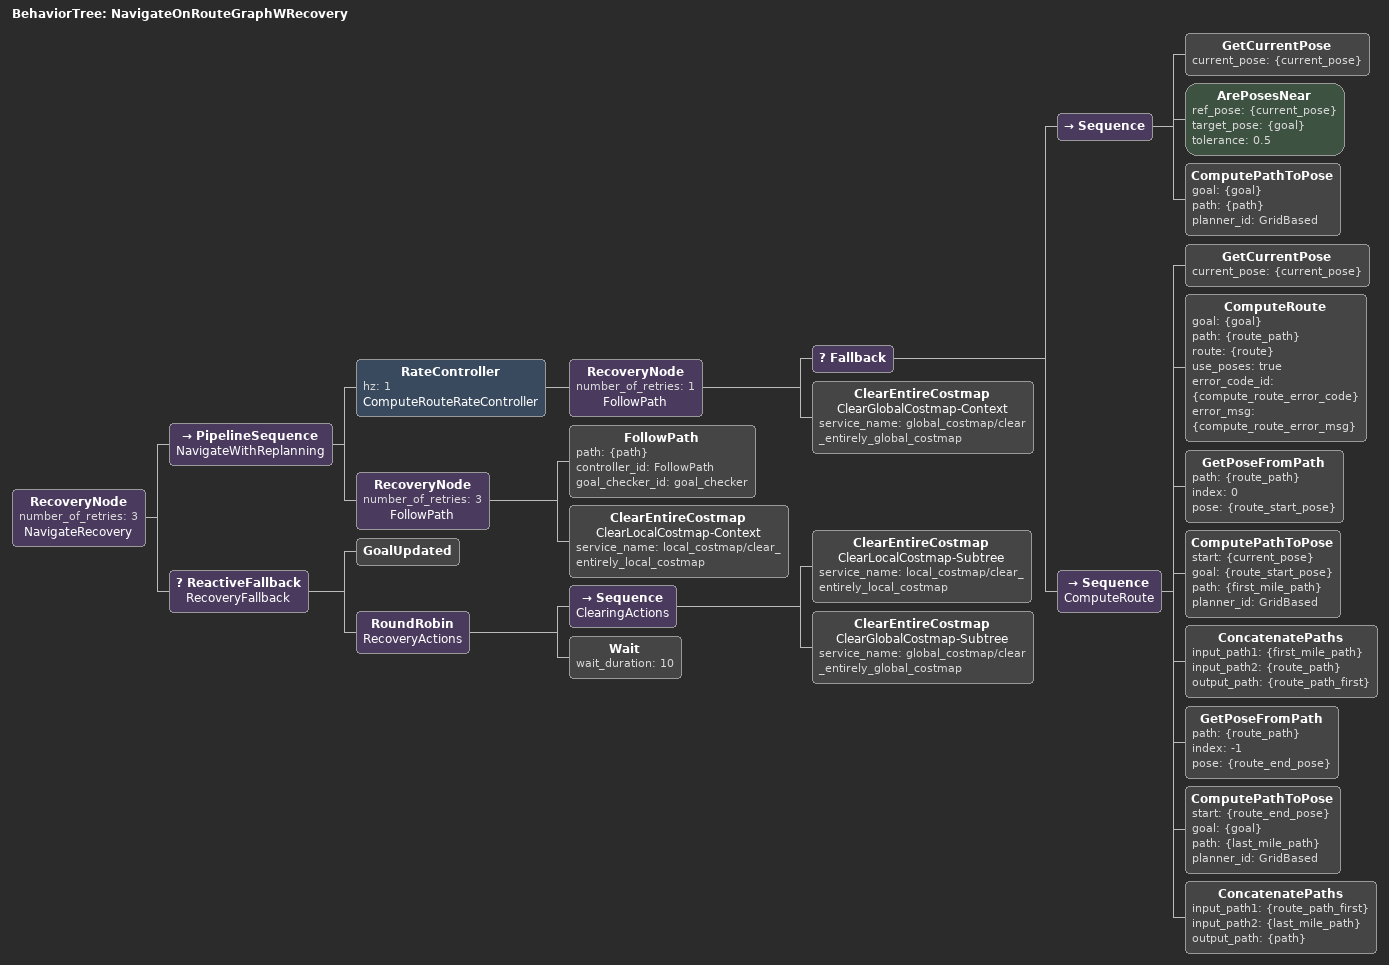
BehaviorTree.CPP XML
<root main_tree_to_execute="NavigateOnRouteGraphWRecovery">
  <BehaviorTree ID="NavigateOnRouteGraphWRecovery">
    <RecoveryNode number_of_retries="3" name="NavigateRecovery">
      <PipelineSequence name="NavigateWithReplanning">
          <RateController hz="1" name="ComputeRouteRateController">
            <RecoveryNode number_of_retries="1" name="FollowPath">
              <Fallback>
                <Sequence>
                  <GetCurrentPose current_pose="{current_pose}"/>
                  <ArePosesNear ref_pose="{current_pose}" target_pose="{goal}" tolerance="0.5"/>
                  <ComputePathToPose goal="{goal}" path="{path}" planner_id="GridBased"/>
                </Sequence>
                <Sequence name="ComputeRoute">
                  <GetCurrentPose current_pose="{current_pose}"/>
                  <ComputeRoute goal="{goal}" path="{route_path}" route="{route}" use_poses="true" error_code_id="{compute_route_error_code}" error_msg="{compute_route_error_msg}"/>

                  <GetPoseFromPath path="{route_path}" index="0" pose="{route_start_pose}"/>
                  <ComputePathToPose start="{current_pose}" goal="{route_start_pose}" path="{first_mile_path}" planner_id="GridBased"/>
                  <ConcatenatePaths input_path1="{first_mile_path}" input_path2="{route_path}" output_path="{route_path_first}"/>

                  <GetPoseFromPath path="{route_path}" index="-1" pose="{route_end_pose}"/>
                  <ComputePathToPose start="{route_end_pose}" goal="{goal}" path="{last_mile_path}" planner_id="GridBased"/>
                  <ConcatenatePaths input_path1="{route_path_first}" input_path2="{last_mile_path}" output_path="{path}"/>

                </Sequence>
              </Fallback>
              <ClearEntireCostmap name="ClearGlobalCostmap-Context" service_name="global_costmap/clear_entirely_global_costmap"/>
            </RecoveryNode>
          </RateController>
          <RecoveryNode number_of_retries="3" name="FollowPath">
              <FollowPath path="{path}" controller_id="FollowPath" goal_checker_id="goal_checker"/>
            <ClearEntireCostmap name="ClearLocalCostmap-Context" service_name="local_costmap/clear_entirely_local_costmap"/>
          </RecoveryNode>
      </PipelineSequence>
      <ReactiveFallback name="RecoveryFallback">
        <GoalUpdated/>
        <RoundRobin name="RecoveryActions">
          <Sequence name="ClearingActions">
            <ClearEntireCostmap name="ClearLocalCostmap-Subtree" service_name="local_costmap/clear_entirely_local_costmap"/>
            <ClearEntireCostmap name="ClearGlobalCostmap-Subtree" service_name="global_costmap/clear_entirely_global_costmap"/>
          </Sequence>
          <Wait wait_duration="10"/>
        </RoundRobin>
      </ReactiveFallback>
    </RecoveryNode>
  </BehaviorTree>
</root>
